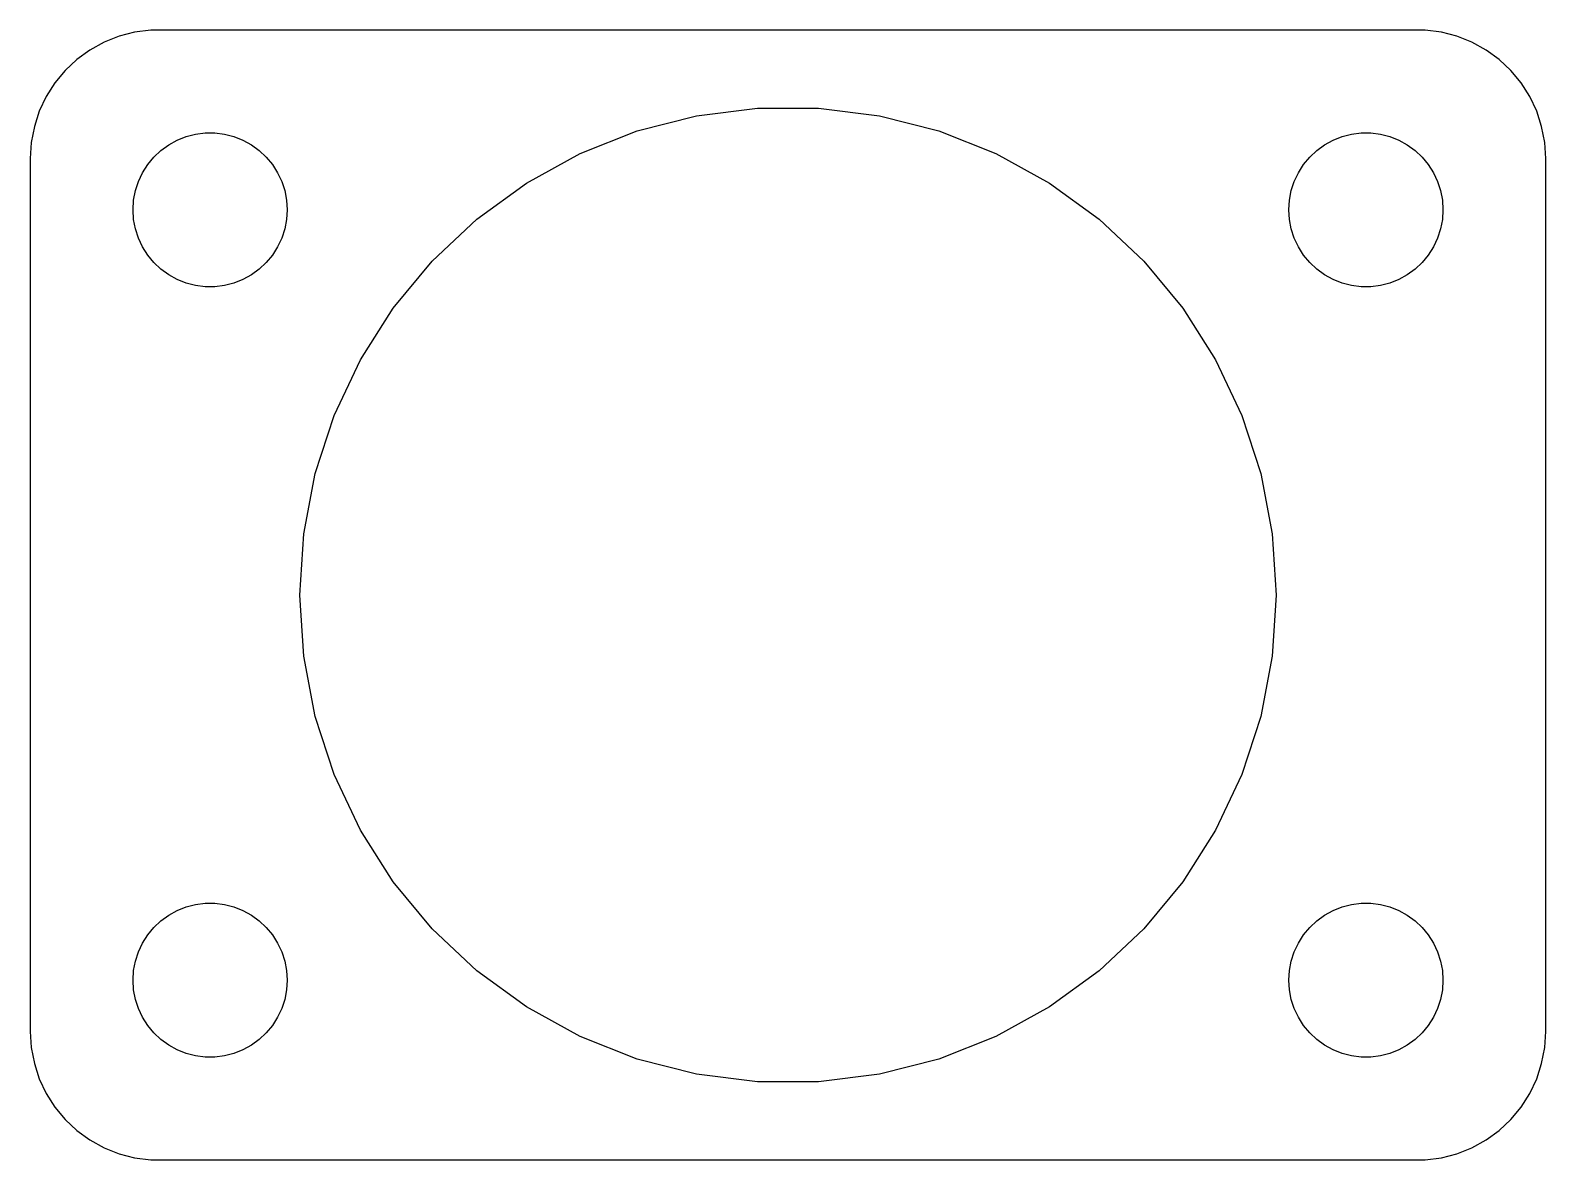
# Model space of a CAD drawing. Header units: metres. Extents: x -29.5 to 29.5, y -22 to 22.
import ezdxf

# ---------------------------------------------------------------- set-up
doc = ezdxf.new("R2010")
doc.units = ezdxf.units.M

msp = doc.modelspace()

# ---------------------------------------------------------------- linework, layer by layer
for p, q in [((-25.4369, 21.9114), (-26.0451, 21.7553)), ((-24.8139, 21.9901), (-25.4369, 21.9114)), ((24.8139, 21.9901), (-24.8139, 21.9901)), ((25.4369, 21.9114), (24.8139, 21.9901)), ((26.0451, 21.7553), (25.4369, 21.9114)), ((-26.6289, 21.5241), (-27.1791, 21.2216)), ((-26.0451, 21.7553), (-26.6289, 21.5241)), ((26.6289, 21.5241), (26.0451, 21.7553)), ((27.1791, 21.2216), (26.6289, 21.5241)), ((-27.6871, 20.8526), (-28.1448, 20.4227)), ((-27.1791, 21.2216), (-27.6871, 20.8526)), ((27.6871, 20.8526), (27.1791, 21.2216)), ((28.1448, 20.4227), (27.6871, 20.8526)), ((-28.1448, 20.4227), (-28.5451, 19.9389)), ((28.5451, 19.9389), (28.1448, 20.4227)), ((-28.5451, 19.9389), (-28.8815, 19.4088)), ((28.8815, 19.4088), (28.5451, 19.9389)), ((-28.8815, 19.4088), (-29.1489, 18.8406)), ((-3.56024, 18.6635), (-1.19301, 18.9625)), ((-1.19301, 18.9625), (1.19301, 18.9625)), ((1.19301, 18.9625), (3.56024, 18.6635)), ((29.1489, 18.8406), (28.8815, 19.4088)), ((-29.1489, 18.8406), (-29.3429, 18.2434)), ((-5.87132, 18.0701), (-3.56024, 18.6635)), ((3.56024, 18.6635), (5.87132, 18.0701)), ((29.3429, 18.2434), (29.1489, 18.8406)), ((-29.3429, 18.2434), (-29.4606, 17.6267)), ((-24.1075, 17.533), (-23.7773, 17.7145)), ((-23.7773, 17.7145), (-23.427, 17.8532)), ((-23.427, 17.8532), (-23.0621, 17.9469)), ((-23.0621, 17.9469), (-22.6884, 17.9941)), ((-22.6884, 17.9941), (-22.3116, 17.9941)), ((-22.3116, 17.9941), (-21.9379, 17.9469)), ((-21.9379, 17.9469), (-21.5729, 17.8532)), ((-21.5729, 17.8532), (-21.2227, 17.7145)), ((-21.2227, 17.7145), (-20.8925, 17.533)), ((-8.0898, 17.1917), (-5.87132, 18.0701)), ((5.87132, 18.0701), (8.0898, 17.1917)), ((20.8925, 17.533), (21.2227, 17.7145)), ((21.2227, 17.7145), (21.5729, 17.8532)), ((21.5729, 17.8532), (21.9379, 17.9469)), ((21.9379, 17.9469), (22.3116, 17.9941)), ((22.3116, 17.9941), (22.6884, 17.9941)), ((22.6884, 17.9941), (23.0621, 17.9469)), ((23.0621, 17.9469), (23.427, 17.8532)), ((23.427, 17.8532), (23.7773, 17.7145)), ((23.7773, 17.7145), (24.1075, 17.533)), ((29.4606, 17.6267), (29.3429, 18.2434)), ((-29.4606, 17.6267), (-29.5, 17)), ((-24.6869, 17.0536), (-24.4123, 17.3115)), ((-24.4123, 17.3115), (-24.1075, 17.533)), ((-20.8925, 17.533), (-20.5877, 17.3115)), ((-20.5877, 17.3115), (-20.3131, 17.0536)), ((-10.1807, 16.0422), (-8.0898, 17.1917)), ((8.0898, 17.1917), (10.1807, 16.0422)), ((20.3131, 17.0536), (20.5877, 17.3115)), ((20.5877, 17.3115), (20.8925, 17.533)), ((24.1075, 17.533), (24.4123, 17.3115)), ((24.4123, 17.3115), (24.6869, 17.0536)), ((29.5, 17), (29.4606, 17.6267)), ((-29.5, 17), (-29.5, -17)), ((-25.1289, 16.4453), (-24.927, 16.7634)), ((-24.927, 16.7634), (-24.6869, 17.0536)), ((-20.3131, 17.0536), (-20.0729, 16.7634)), ((-20.0729, 16.7634), (-19.8711, 16.4453)), ((19.8711, 16.4453), (20.0729, 16.7634)), ((20.0729, 16.7634), (20.3131, 17.0536)), ((24.6869, 17.0536), (24.927, 16.7634)), ((24.927, 16.7634), (25.1289, 16.4453)), ((29.5, -17), (29.5, 17)), ((-25.4057, 15.7461), (-25.2893, 16.1044)), ((-25.2893, 16.1044), (-25.1289, 16.4453)), ((-19.8711, 16.4453), (-19.7107, 16.1044)), ((-19.7107, 16.1044), (-19.5942, 15.7461)), ((-12.1111, 14.6397), (-10.1807, 16.0422)), ((10.1807, 16.0422), (12.1111, 14.6397)), ((19.5942, 15.7461), (19.7107, 16.1044)), ((19.7107, 16.1044), (19.8711, 16.4453)), ((25.1289, 16.4453), (25.2893, 16.1044)), ((25.2893, 16.1044), (25.4057, 15.7461)), ((-25.5, 15), (-25.4763, 15.376)), ((-25.4763, 15.376), (-25.4057, 15.7461)), ((-19.5942, 15.7461), (-19.5237, 15.376)), ((-19.5237, 15.376), (-19.5, 15)), ((19.5, 15), (19.5237, 15.376)), ((19.5237, 15.376), (19.5942, 15.7461)), ((25.4057, 15.7461), (25.4763, 15.376)), ((25.4763, 15.376), (25.5, 15)), ((-25.4763, 14.624), (-25.5, 15)), ((-19.5, 15), (-19.5237, 14.624)), ((19.5237, 14.624), (19.5, 15)), ((25.5, 15), (25.4763, 14.624)), ((-25.4057, 14.2539), (-25.4763, 14.624)), ((-25.2893, 13.8956), (-25.4057, 14.2539)), ((-19.5942, 14.2539), (-19.7107, 13.8956)), ((-19.5237, 14.624), (-19.5942, 14.2539)), ((-13.8504, 13.0064), (-12.1111, 14.6397)), ((12.1111, 14.6397), (13.8504, 13.0064)), ((19.5942, 14.2539), (19.5237, 14.624)), ((19.7107, 13.8956), (19.5942, 14.2539)), ((25.4057, 14.2539), (25.2893, 13.8956)), ((25.4763, 14.624), (25.4057, 14.2539)), ((-25.1289, 13.5547), (-25.2893, 13.8956)), ((-19.7107, 13.8956), (-19.8711, 13.5547)), ((19.8711, 13.5547), (19.7107, 13.8956)), ((25.2893, 13.8956), (25.1289, 13.5547)), ((-24.927, 13.2366), (-25.1289, 13.5547)), ((-24.6869, 12.9464), (-24.927, 13.2366)), ((-20.0729, 13.2366), (-20.3131, 12.9464)), ((-19.8711, 13.5547), (-20.0729, 13.2366)), ((-15.3713, 11.1679), (-13.8504, 13.0064)), ((13.8504, 13.0064), (15.3713, 11.1679)), ((20.0729, 13.2366), (19.8711, 13.5547)), ((20.3131, 12.9464), (20.0729, 13.2366)), ((24.927, 13.2366), (24.6869, 12.9464)), ((25.1289, 13.5547), (24.927, 13.2366)), ((-24.4123, 12.6884), (-24.6869, 12.9464)), ((-24.1075, 12.467), (-24.4123, 12.6884)), ((-23.7773, 12.2855), (-24.1075, 12.467)), ((-20.8925, 12.467), (-21.2227, 12.2855)), ((-20.5877, 12.6884), (-20.8925, 12.467)), ((-20.3131, 12.9464), (-20.5877, 12.6884)), ((20.5877, 12.6884), (20.3131, 12.9464)), ((20.8925, 12.467), (20.5877, 12.6884)), ((21.2227, 12.2855), (20.8925, 12.467)), ((24.1075, 12.467), (23.7773, 12.2855)), ((24.4123, 12.6884), (24.1075, 12.467)), ((24.6869, 12.9464), (24.4123, 12.6884)), ((-23.427, 12.1468), (-23.7773, 12.2855)), ((-23.0621, 12.0531), (-23.427, 12.1468)), ((-22.6884, 12.0059), (-23.0621, 12.0531)), ((-22.3116, 12.0059), (-22.6884, 12.0059)), ((-21.9379, 12.0531), (-22.3116, 12.0059)), ((-21.5729, 12.1468), (-21.9379, 12.0531)), ((-21.2227, 12.2855), (-21.5729, 12.1468)), ((21.5729, 12.1468), (21.2227, 12.2855)), ((21.9379, 12.0531), (21.5729, 12.1468)), ((22.3116, 12.0059), (21.9379, 12.0531)), ((22.6884, 12.0059), (22.3116, 12.0059)), ((23.0621, 12.0531), (22.6884, 12.0059)), ((23.427, 12.1468), (23.0621, 12.0531)), ((23.7773, 12.2855), (23.427, 12.1468)), ((-16.6498, 9.15331), (-15.3713, 11.1679)), ((15.3713, 11.1679), (16.6498, 9.15331)), ((-17.6657, 6.99435), (-16.6498, 9.15331)), ((16.6498, 9.15331), (17.6657, 6.99435)), ((-18.4031, 4.7251), (-17.6657, 6.99435)), ((17.6657, 6.99435), (18.4031, 4.7251)), ((-18.8502, 2.38132), (-18.4031, 4.7251)), ((18.4031, 4.7251), (18.8502, 2.38132)), ((-19, 0), (-18.8502, 2.38132)), ((18.8502, 2.38132), (19, 0)), ((-18.8502, -2.38132), (-19, 0)), ((19, 0), (18.8502, -2.38132)), ((-18.4031, -4.7251), (-18.8502, -2.38132)), ((18.8502, -2.38132), (18.4031, -4.7251)), ((-17.6657, -6.99435), (-18.4031, -4.7251)), ((18.4031, -4.7251), (17.6657, -6.99435)), ((-16.6498, -9.15331), (-17.6657, -6.99435)), ((17.6657, -6.99435), (16.6498, -9.15331)), ((-15.3713, -11.1679), (-16.6498, -9.15331)), ((16.6498, -9.15331), (15.3713, -11.1679)), ((-13.8504, -13.0064), (-15.3713, -11.1679)), ((15.3713, -11.1679), (13.8504, -13.0064)), ((-24.1075, -12.467), (-23.7773, -12.2855)), ((-23.7773, -12.2855), (-23.427, -12.1468)), ((-23.427, -12.1468), (-23.0621, -12.0531)), ((-23.0621, -12.0531), (-22.6884, -12.0059)), ((-22.6884, -12.0059), (-22.3116, -12.0059)), ((-22.3116, -12.0059), (-21.9379, -12.0531)), ((-21.9379, -12.0531), (-21.5729, -12.1468)), ((-21.5729, -12.1468), (-21.2227, -12.2855)), ((-21.2227, -12.2855), (-20.8925, -12.467)), ((20.8925, -12.467), (21.2227, -12.2855)), ((21.2227, -12.2855), (21.5729, -12.1468)), ((21.5729, -12.1468), (21.9379, -12.0531)), ((21.9379, -12.0531), (22.3116, -12.0059)), ((22.3116, -12.0059), (22.6884, -12.0059)), ((22.6884, -12.0059), (23.0621, -12.0531)), ((23.0621, -12.0531), (23.427, -12.1468)), ((23.427, -12.1468), (23.7773, -12.2855)), ((23.7773, -12.2855), (24.1075, -12.467)), ((-24.927, -13.2366), (-24.6869, -12.9464)), ((-24.6869, -12.9464), (-24.4123, -12.6884)), ((-24.4123, -12.6884), (-24.1075, -12.467)), ((-20.8925, -12.467), (-20.5877, -12.6884)), ((-20.5877, -12.6884), (-20.3131, -12.9464)), ((-20.3131, -12.9464), (-20.0729, -13.2366)), ((20.0729, -13.2366), (20.3131, -12.9464)), ((20.3131, -12.9464), (20.5877, -12.6884)), ((20.5877, -12.6884), (20.8925, -12.467)), ((24.1075, -12.467), (24.4123, -12.6884)), ((24.4123, -12.6884), (24.6869, -12.9464)), ((24.6869, -12.9464), (24.927, -13.2366)), ((-25.2893, -13.8956), (-25.1289, -13.5547)), ((-25.1289, -13.5547), (-24.927, -13.2366)), ((-20.0729, -13.2366), (-19.8711, -13.5547)), ((-19.8711, -13.5547), (-19.7107, -13.8956)), ((-12.1111, -14.6397), (-13.8504, -13.0064)), ((13.8504, -13.0064), (12.1111, -14.6397)), ((19.7107, -13.8956), (19.8711, -13.5547)), ((19.8711, -13.5547), (20.0729, -13.2366)), ((24.927, -13.2366), (25.1289, -13.5547)), ((25.1289, -13.5547), (25.2893, -13.8956)), ((-25.4057, -14.2539), (-25.2893, -13.8956)), ((-19.7107, -13.8956), (-19.5942, -14.2539)), ((19.5942, -14.2539), (19.7107, -13.8956)), ((25.2893, -13.8956), (25.4057, -14.2539)), ((-25.5, -15), (-25.4763, -14.624)), ((-25.4763, -14.624), (-25.4057, -14.2539)), ((-19.5942, -14.2539), (-19.5237, -14.624)), ((-19.5237, -14.624), (-19.5, -15)), ((-10.1807, -16.0422), (-12.1111, -14.6397)), ((12.1111, -14.6397), (10.1807, -16.0422)), ((19.5, -15), (19.5237, -14.624)), ((19.5237, -14.624), (19.5942, -14.2539)), ((25.4057, -14.2539), (25.4763, -14.624)), ((25.4763, -14.624), (25.5, -15)), ((-25.4763, -15.376), (-25.5, -15)), ((-19.5, -15), (-19.5237, -15.376)), ((19.5237, -15.376), (19.5, -15)), ((25.5, -15), (25.4763, -15.376)), ((-25.4057, -15.7461), (-25.4763, -15.376)), ((-25.2893, -16.1044), (-25.4057, -15.7461)), ((-19.5942, -15.7461), (-19.7107, -16.1044)), ((-19.5237, -15.376), (-19.5942, -15.7461)), ((19.5942, -15.7461), (19.5237, -15.376)), ((19.7107, -16.1044), (19.5942, -15.7461)), ((25.4057, -15.7461), (25.2893, -16.1044)), ((25.4763, -15.376), (25.4057, -15.7461)), ((-25.1289, -16.4453), (-25.2893, -16.1044)), ((-24.927, -16.7634), (-25.1289, -16.4453)), ((-19.8711, -16.4453), (-20.0729, -16.7634)), ((-19.7107, -16.1044), (-19.8711, -16.4453)), ((-8.0898, -17.1917), (-10.1807, -16.0422)), ((10.1807, -16.0422), (8.0898, -17.1917)), ((19.8711, -16.4453), (19.7107, -16.1044)), ((20.0729, -16.7634), (19.8711, -16.4453)), ((25.1289, -16.4453), (24.927, -16.7634)), ((25.2893, -16.1044), (25.1289, -16.4453)), ((-29.5, -17), (-29.4606, -17.6267)), ((-24.6869, -17.0536), (-24.927, -16.7634)), ((-24.4123, -17.3115), (-24.6869, -17.0536)), ((-20.3131, -17.0536), (-20.5877, -17.3115)), ((-20.0729, -16.7634), (-20.3131, -17.0536)), ((20.3131, -17.0536), (20.0729, -16.7634)), ((20.5877, -17.3115), (20.3131, -17.0536)), ((24.6869, -17.0536), (24.4123, -17.3115)), ((24.927, -16.7634), (24.6869, -17.0536)), ((29.4606, -17.6267), (29.5, -17)), ((-29.4606, -17.6267), (-29.3429, -18.2434)), ((-24.1075, -17.533), (-24.4123, -17.3115)), ((-23.7773, -17.7145), (-24.1075, -17.533)), ((-20.8925, -17.533), (-21.2227, -17.7145)), ((-20.5877, -17.3115), (-20.8925, -17.533)), ((-5.87132, -18.0701), (-8.0898, -17.1917)), ((8.0898, -17.1917), (5.87132, -18.0701)), ((20.8925, -17.533), (20.5877, -17.3115)), ((21.2227, -17.7145), (20.8925, -17.533)), ((24.1075, -17.533), (23.7773, -17.7145)), ((24.4123, -17.3115), (24.1075, -17.533)), ((29.3429, -18.2434), (29.4606, -17.6267)), ((-29.3429, -18.2434), (-29.1489, -18.8406)), ((-23.427, -17.8532), (-23.7773, -17.7145)), ((-23.0621, -17.9469), (-23.427, -17.8532)), ((-22.6884, -17.9941), (-23.0621, -17.9469)), ((-22.3116, -17.9941), (-22.6884, -17.9941)), ((-21.9379, -17.9469), (-22.3116, -17.9941)), ((-21.5729, -17.8532), (-21.9379, -17.9469)), ((-21.2227, -17.7145), (-21.5729, -17.8532)), ((-3.56024, -18.6635), (-5.87132, -18.0701)), ((5.87132, -18.0701), (3.56024, -18.6635)), ((21.5729, -17.8532), (21.2227, -17.7145)), ((21.9379, -17.9469), (21.5729, -17.8532)), ((22.3116, -17.9941), (21.9379, -17.9469)), ((22.6884, -17.9941), (22.3116, -17.9941)), ((23.0621, -17.9469), (22.6884, -17.9941)), ((23.427, -17.8532), (23.0621, -17.9469)), ((23.7773, -17.7145), (23.427, -17.8532)), ((29.1489, -18.8406), (29.3429, -18.2434)), ((-29.1489, -18.8406), (-28.8815, -19.4088)), ((-1.19301, -18.9625), (-3.56024, -18.6635)), ((3.56024, -18.6635), (1.19301, -18.9625)), ((28.8815, -19.4088), (29.1489, -18.8406)), ((-28.8815, -19.4088), (-28.5451, -19.9389)), ((1.19301, -18.9625), (-1.19301, -18.9625)), ((28.5451, -19.9389), (28.8815, -19.4088)), ((-28.5451, -19.9389), (-28.1448, -20.4227)), ((28.1448, -20.4227), (28.5451, -19.9389)), ((-28.1448, -20.4227), (-27.6871, -20.8526)), ((27.6871, -20.8526), (28.1448, -20.4227)), ((-27.6871, -20.8526), (-27.1791, -21.2216)), ((-27.1791, -21.2216), (-26.6289, -21.5241)), ((26.6289, -21.5241), (27.1791, -21.2216)), ((27.1791, -21.2216), (27.6871, -20.8526)), ((-26.6289, -21.5241), (-26.0451, -21.7553)), ((-26.0451, -21.7553), (-25.4369, -21.9114)), ((25.4369, -21.9114), (26.0451, -21.7553)), ((26.0451, -21.7553), (26.6289, -21.5241)), ((-25.4369, -21.9114), (-24.8139, -21.9901)), ((-24.8139, -21.9901), (24.8139, -21.9901)), ((24.8139, -21.9901), (25.4369, -21.9114))]:
    msp.add_line(p, q)

doc.saveas('drawing.dxf')
